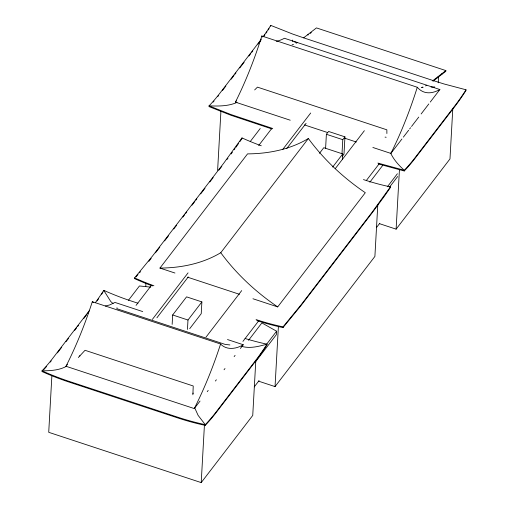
<?xml version="1.0" encoding="UTF-8"?>
<svg xmlns="http://www.w3.org/2000/svg" width="508" height="508" viewBox="0 0 508 508"><rect width="100%" height="100%" fill="white"/><g stroke="black" fill="none" stroke-linecap="round" stroke-linejoin="round"><path stroke-width="0.76" d="M51.892 375.552L48.724 432.308L201.212 482.6L252.743 415.43L255.822 360.242M103.721 291.046L103.759 290.341A227.59 162.82 37.5 0 0 131.191 301.003L137.954 303.232M261.29 145.771A217.272 155.435 37.5 0 1 241.986 137.922L223.793 163.106L152.61 255.892L134.595 277.914L134.556 278.619A217.272 155.435 37.5 0 0 152.368 285.928M145.758 286.544L145.936 283.413M172.149 324.39L172.669 314.973L186.569 296.856L201.886 301.904L201.231 313.671L189.725 328.67M187.458 329.438L187.985 320.027L201.886 301.904M217.621 170.282L220.916 111.303M201.212 482.6L204.426 425.05M89.611 310.255L53.111 357.829A170.224 52.153 -71.7 0 1 42.018 370.827L41.98 371.532A227.59 162.82 37.5 0 0 69.412 382.187L177.609 417.874A227.59 162.82 37.5 0 0 205.219 425.367L205.264 424.663A170.224 52.153 -71.7 0 0 216.357 411.664L255.734 360.337A170.224 52.153 -71.7 0 0 266.998 344.176A227.59 162.82 37.5 0 1 245.066 338.487M241.986 137.916L241.948 138.627L239.789 141.732M270.745 26.105L270.783 25.4L292.608 34.03L303.613 37.84L433.013 80.518L444.043 83.972L466.02 89.789L465.982 90.494A170.224 52.153 -71.7 0 1 454.711 106.655L415.334 157.982A170.224 52.153 -71.7 0 1 404.241 170.974L378.587 164.008M248.533 340.328L261.88 322.923L276.6 331.21L276.416 334.575L255.435 361.918M258.483 381.14L275.038 386.601L278.409 326.307M256.775 320.535A217.272 155.435 37.5 0 0 283 327.577L283.039 326.866L301.06 304.851L372.237 212.058L390.43 186.874A217.272 155.435 37.5 0 1 363.461 179.591M308.019 35.109L308.058 34.404M325.596 148.38L326.384 134.277L328.555 131.451L344.951 136.855L343.992 154.095L342.259 156.356M341.998 153.791L342.786 139.681L344.951 136.855M342.43 159.302L342.729 153.943L323.793 147.701L319.481 153.321M377.787 204.743L374.898 256.426L275.038 386.601M390.43 186.874L390.392 187.579L384.34 196.291L372.199 212.763L301.015 305.556L283 327.577M379.546 223.685L396.113 229.152L399.453 169.386M404.241 170.974L404.279 170.269A170.224 52.153 -71.7 0 0 415.373 157.277L454.749 105.943A170.224 52.153 -71.7 0 0 466.02 89.789M437.426 77.787L437.464 77.076M438.226 82.823L438.575 76.486M441.871 74.346L441.916 73.641M445.865 70.587L445.827 71.291L432.975 81.223L433.013 80.518L445.865 70.587L316.459 27.908L303.613 37.84M452.793 108.604L449.98 158.934L396.113 229.152M192.881 394.773L193.231 385.985L85.033 350.298L78.308 357.511M116.986 307.702L116.929 308.724L225.127 344.405L229.895 344.938M227.495 339.541L243.249 344.735C236.442 349.034 226.581 350.476 220.586 344.018L92.31 301.714C85.147 323.844 76.473 345.497 65.996 366.274L194.272 408.578L200.031 401.066M220.586 344.018C213.424 366.147 204.749 387.801 194.272 408.578M235.896 147.333L238.487 143.599M231.121 153.937L232.423 152.133M234.156 149.733L235.026 148.533M227.025 159.461L227.959 158.223M222.498 90.468L225.857 86.087M231.14 79.197L234.023 75.444M234.982 74.193L235.947 72.936M239.782 67.932L244.107 62.3M248.907 56.039L250.831 53.53M251.79 52.28L252.749 51.029M258.032 44.145L259.474 42.266M290.239 120.218L235.414 102.14L236.372 100.889M57.398 352.901L61.716 347.269M66.04 341.636L68.44 338.506M74.682 330.365L76.606 327.863M77.565 326.612L78.524 325.361M83.807 318.472L86.69 314.719M87.649 313.468L88.608 312.217M65.996 366.274L67.437 364.395M155.461 252.838L159.785 247.193M164.598 240.925L168.446 235.909M173.736 229.013L176.619 225.254M182.874 217.1L184.798 214.592M185.757 213.341L186.722 212.084M192.011 205.188L194.894 201.428M195.859 200.171L196.818 198.92M200.666 193.904L204.997 188.258M209.804 181.991L213.176 177.603M218.942 170.078L221.831 166.319M128.473 300.266L139.44 285.972L150.762 287.134M250.241 141.535L260.229 128.518M174.949 273.025L159.944 268.078L247.548 153.88C268.656 153.74 290.106 149.466 308.369 138.525C323.964 159.779 343.535 177.914 365.303 192.71L277.698 306.908L252.952 298.748M136.055 305.378L151.505 285.236M258.686 145.523L271.716 128.53M152.337 319.437L188.062 272.866M282.689 149.511L310.693 113.005M156.902 317.805L188.284 276.892M286.779 148.507L306.089 123.33M159.944 268.078C181.051 267.938 202.501 263.665 220.77 252.717L308.369 138.525M332.67 167.056L342.729 153.943M206.007 337.141L241.7 290.608M335.248 168.669L364.363 130.708M242.913 341.408L258.845 320.637M366.509 180.296L379.063 163.932M207.239 391.674L208.197 390.423M215.398 381.038L216.357 379.787M224.041 369.767L225 368.516M234.124 356.622L235.083 355.371M240.367 348.488L243.249 344.735M372.853 147.466L390.874 153.41L401.923 139.008M403.365 137.128L408.648 130.238M409.607 128.988L410.572 127.737M411.531 126.479L418.738 117.088M421.138 113.957L428.828 103.937M430.27 102.057L439.877 89.535L284.41 38.265A147.231 45.11 -71.7 0 1 276.212 41.281M369.83 182.207L382.67 165.468M266.592 344.259L276.6 331.21M387.401 186.773L397.389 173.749M389.592 187.039L397.681 176.498M254.248 386.893L259.074 380.594M376.396 227.66L379.774 223.26M148.85 261.353L151.174 258.382M136.042 276.879L138.03 274.568M139.522 272.828L140.513 271.672M254.66 89.929L257.448 87.135L386.855 129.813L386.88 133.534M310.242 33.388L311.353 32.531M296.12 43.224L297.428 42.577L294.049 41.751M425.526 85.903L426.834 85.255M66.573 366.224C59.118 370.408 50.368 370.77 42.018 370.827A227.59 162.82 37.5 0 0 69.45 381.483L177.654 417.163A227.59 162.82 37.5 0 0 205.264 424.663L198.12 415.373L194.558 407.549M237.014 102.413C228.257 106.343 218.446 106.178 209.042 105.88L209.004 106.591L230.829 115.221L271.926 128.949M292.113 44.856L293.465 44.361M422.872 87.039L421.519 87.535L423.043 87.567M105.378 306L109.645 304.965L114.973 302.431L142.729 311.582M192.818 393.268L193.415 393.167M431.07 87.058L434.759 86.951M385.058 137.122L386.15 137.255M241.535 346.31C249.987 348.863 258.762 346.38 266.998 344.176L266.96 344.881A170.224 52.153 -71.7 0 1 255.689 361.042L216.313 412.375A170.224 52.153 -71.7 0 1 205.219 425.367M377.889 163.074L404.279 170.269C398.767 165.367 393.802 159.747 390.589 153.06M235.414 102.14A147.231 45.11 -71.7 0 0 261.823 35.992L417.29 87.262A147.231 45.11 -71.7 0 0 439.871 89.535M304.508 124.924L327.787 132.601M344.31 138.055L356.33 142.018M326.384 134.277L342.786 139.681M272.72 128.492L230.867 114.51L209.042 105.88A170.224 52.153 -71.7 0 0 220.135 92.888L259.512 41.561A170.224 52.153 -71.7 0 0 261.385 39.078M187.7 277.228L239.446 294.297M172.669 314.973L187.985 320.027M277.698 306.908C255.93 292.113 236.36 273.977 220.77 252.717M92.31 301.714L93.523 302.654M113.074 303.568L110.788 301.561L103.759 290.341A170.224 52.153 -71.7 0 1 95.301 302.743M79.68 355.657L79.915 356.038M292.627 40.075L292.697 41.421M269.075 28.683A170.224 52.153 -71.7 0 1 268.237 29.953M266.986 31.82A170.224 52.153 -71.7 0 1 266.148 33.045M264.897 34.855A170.224 52.153 -71.7 0 1 263.646 36.633M260.877 40.411A170.224 52.153 -71.7 0 1 259.944 41.656M270.783 25.4A170.224 52.153 -71.7 0 1 263.265 36.506M218.694 95.402A170.224 52.153 -71.7 0 1 217.761 96.577M214.046 101.054A170.224 52.153 -71.7 0 1 213.125 102.114M262.807 37.046A147.231 45.11 -71.7 0 1 261.823 35.985M417.284 87.262A147.231 45.11 -71.7 0 1 390.874 153.41M153.899 285.769A217.272 155.435 37.5 0 1 134.595 277.914M283.039 326.866A217.272 155.435 37.5 0 1 256.064 319.583M51.206 360.934A170.224 52.153 -71.7 0 1 50.273 362.096M46.565 366.528A170.224 52.153 -71.7 0 1 43.542 369.881M102.889 292.348A170.224 52.153 -71.7 0 1 101.632 294.259M98.711 298.596A170.224 52.153 -71.7 0 1 97.034 300.984"/></g></svg>
